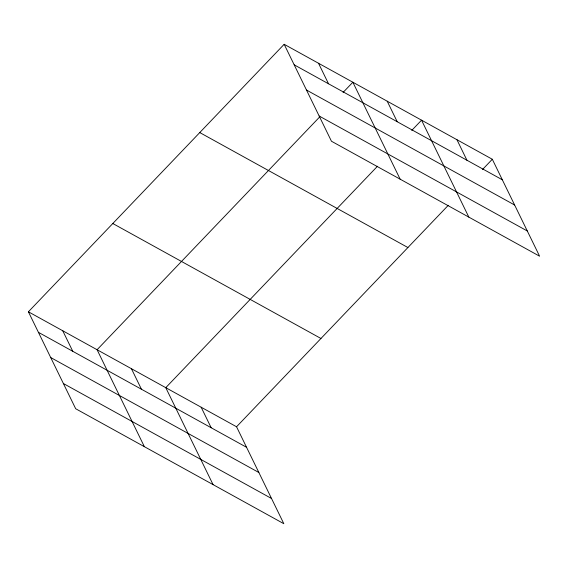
<?xml version="1.0" encoding="UTF-8"?>
<svg xmlns="http://www.w3.org/2000/svg" width="568" height="568" viewBox="0 0 568 568"><rect width="100%" height="100%" fill="white"/><g stroke="black" fill="none" stroke-linecap="round" stroke-linejoin="round"><path stroke-width="0.85" d="M28.4 311.796L236.544 426.767L283.83 523.71L75.686 408.74L28.4 311.796L284.17 44.29L492.314 159.26L539.6 256.204L331.456 141.233L284.17 44.29M319.834 116.774L97.085 349.732L144.371 446.682M343.072 92.463L352.863 82.232L400.142 179.176M377.507 166.225L165.778 387.674L213.057 484.618M411.764 130.406L421.548 120.175L468.834 217.118M236.544 426.767L448.28 205.318M482.53 169.498L492.314 159.26M294.188 64.823L502.332 179.793M306.486 90.035L514.629 205.012M319.159 116.021L527.303 230.991M199.766 132.564L407.909 247.534M112.805 223.515L320.948 338.485M38.411 332.323L246.555 447.293M50.715 357.542L258.859 472.512M63.382 383.521L271.525 498.491M456.935 139.714L466.946 160.247M387.206 101.203L397.217 121.729M318.52 63.261L328.531 83.794M201.157 407.22L211.175 427.754M131.428 368.703L141.446 389.236M62.743 330.761L72.761 351.294"/></g></svg>
